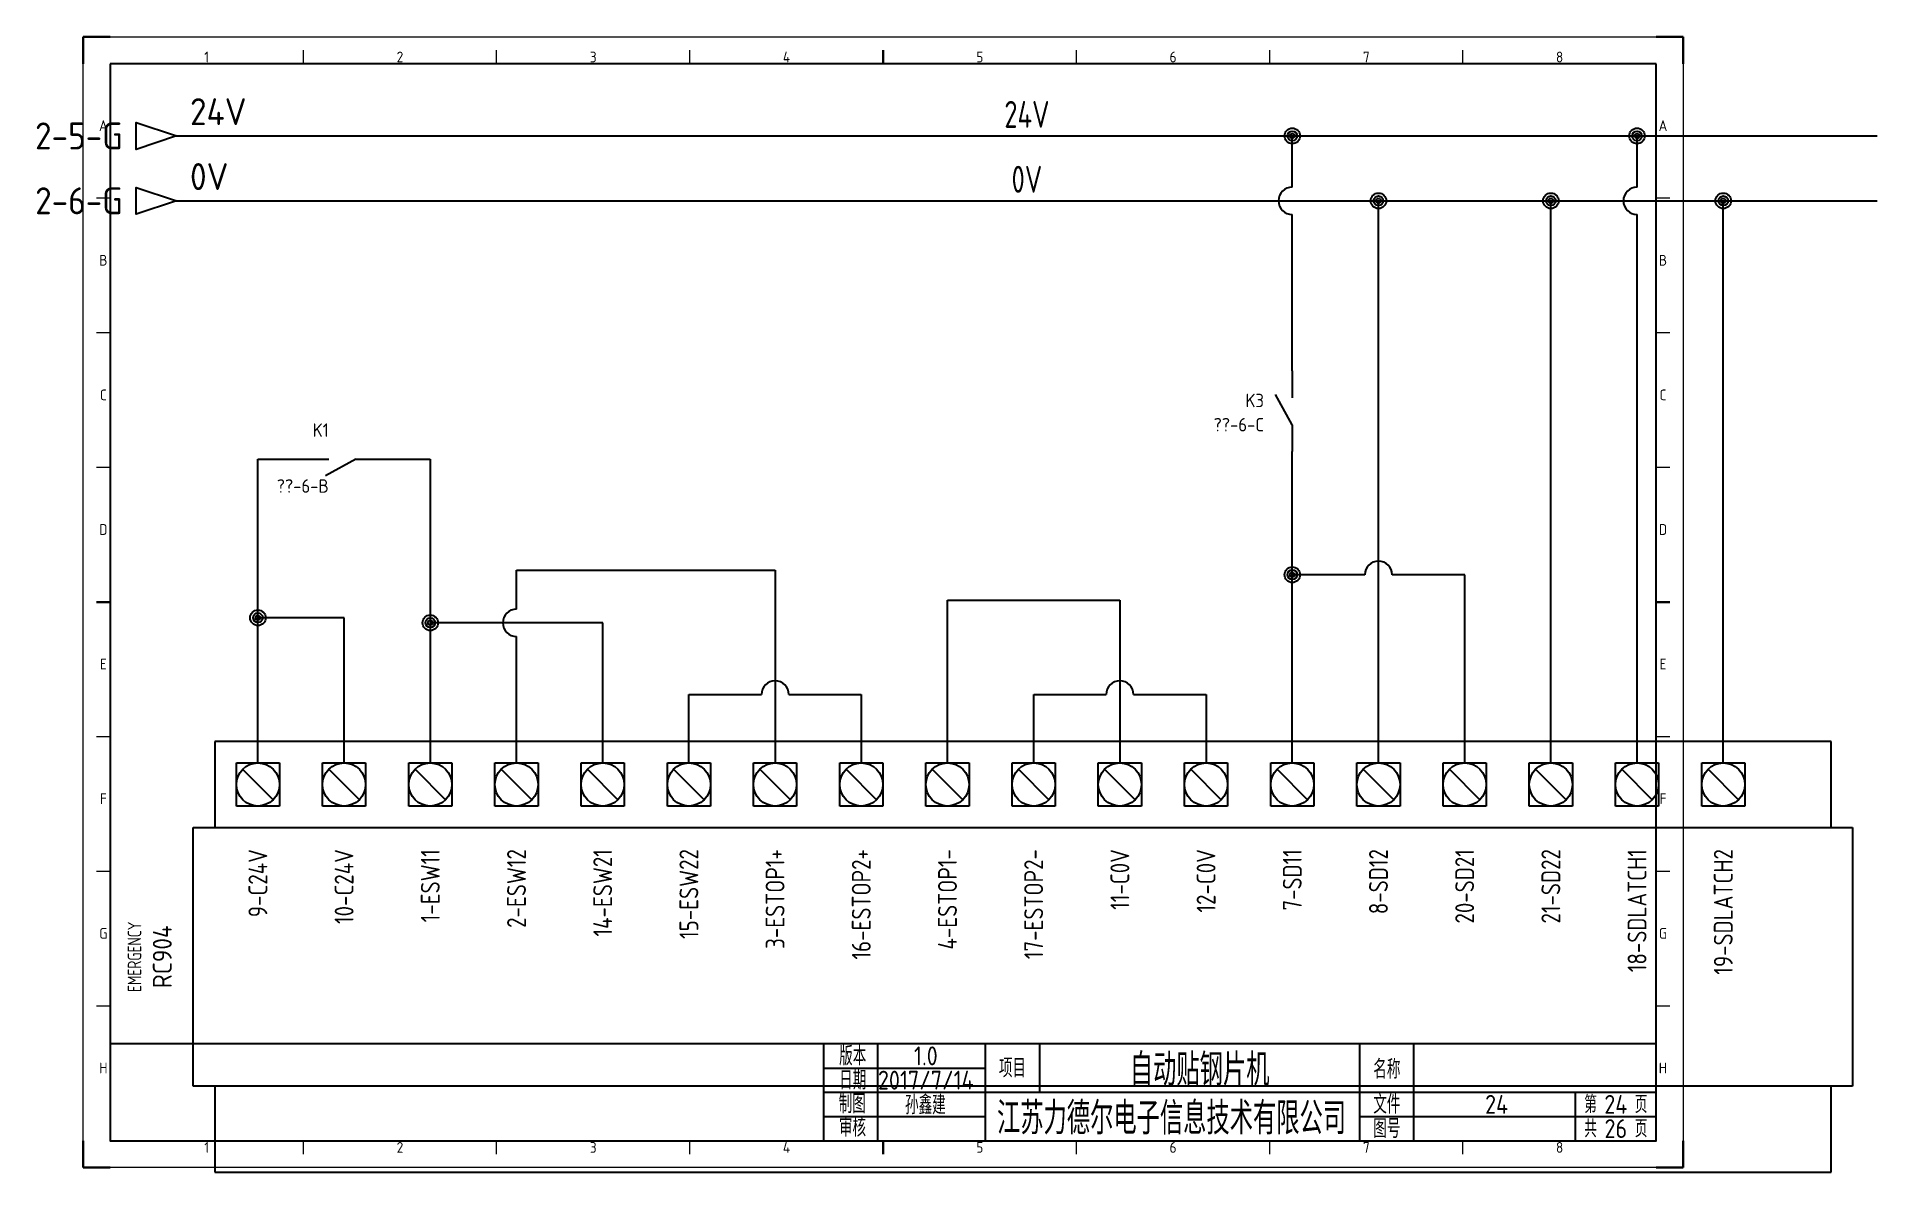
# Model space of a CAD drawing. Header units: millimetres. Extents: x 2021 to 2362, y 1387 to 1597.
import ezdxf
from ezdxf.enums import TextEntityAlignment as Align

# ---------------------------------------------------------------- set-up
doc = ezdxf.new("R2010")
doc.units = ezdxf.units.MM
for name, color, linetype in [('AE_BOR', 1, 'Continuous'), ('DESC', 150, 'Continuous'), ('SYMS', 7, 'Continuous'), ('TAGS', 150, 'Continuous'), ('TERMS', 123, 'Continuous'), ('WIRENO', 72, 'Continuous'), ('WIREREF_DEST', 52, 'Continuous'), ('WIRES', 7, 'Continuous'), ('XREF', 7, 'Continuous'), ('XREFCHILD', 134, 'Continuous'), ('图框_标题栏属性', 1, 'Continuous'), ('图框_标题栏文字', 6, 'Continuous')]:
    doc.layers.add(name, color=color, linetype=linetype)
doc.styles.add('ACGBTS', font='ISOCP.SHX')
doc.styles.get("Standard").update_dxf_attribs({"font": 'arial.ttf'})
doc.styles.add('WD_IEC', font='ISOCP2.shx', dxfattribs={"height": 4, "bigfont": 'gbcbig.shx'})
doc.styles.add('工程字', font='gbenor.shx', dxfattribs={"bigfont": 'gbcbig.shx'})

# ---------------------------------------------------------------- blocks, each defined once
blk = doc.blocks.new('Border')
for p, q in [((584, 410), (10, 410)), ((10, 410), (10, 10)), ((584, 10), (584, 410)), ((10, 10), (584, 10))]:
    blk.add_line(p, q)
at = {"layer": 'AE_BOR', "color": 1, "lineweight": 30}
for p, q in [((10, 420), (0, 420)), ((0, 420), (0, 410)), ((594, 420), (584, 420)), ((594, 410), (594, 420)), ((297, 410), (297, 415)), ((5, 210), (10, 210)), ((584, 210), (589, 210)), ((0, 0), (0, 10)), ((297, 5), (297, 10)), ((594, 0), (594, 10)), ((0, 0), (10, 0)), ((594, 0), (584, 0))]:
    blk.add_line(p, q, dxfattribs=at)
at = {"layer": 'AE_BOR', "color": 1, "lineweight": 15}
for p, q in [((0, 420), (594, 420)), ((0, 0), (0, 420)), ((594, 420), (594, 0)), ((81.75, 410), (81.75, 415)), ((153.5, 410), (153.5, 415)), ((225.25, 410), (225.25, 415)), ((368.75, 410), (368.75, 415)), ((440.5, 410), (440.5, 415)), ((512.25, 410), (512.25, 415)), ((10, 360), (5, 360)), ((589, 360), (584, 360)), ((10, 310), (5, 310)), ((589, 310), (584, 310)), ((10, 260), (5, 260)), ((589, 260), (584, 260)), ((10, 160), (5, 160)), ((589, 160), (584, 160)), ((10, 110), (5, 110)), ((589, 110), (584, 110)), ((10, 60), (5, 60)), ((589, 60), (584, 60)), ((81.75, 5), (81.75, 10)), ((153.5, 5), (153.5, 10)), ((225.25, 5), (225.25, 10)), ((368.75, 5), (368.75, 10)), ((440.5, 5), (440.5, 10)), ((512.25, 5), (512.25, 10)), ((594, 0), (0, 0))]:
    blk.add_line(p, q, dxfattribs=at)
at = {"layer": 'AE_BOR', "color": 1, "lineweight": 15, "style": 'ACGBTS'}
for s, p in [('1', (45.875, 412.5)), ('2', (117.625, 412.5)), ('3', (189.375, 412.5)), ('4', (261.125, 412.5)), ('5', (332.875, 412.5)), ('6', (404.625, 412.5)), ('7', (476.375, 412.5)), ('8', (548.125, 412.5)), ('A', (7.5, 387)), ('A', (586.5, 387)), ('B', (7.5, 337)), ('B', (586.5, 337)), ('C', (7.5, 287)), ('C', (586.5, 287)), ('D', (7.5, 237)), ('D', (586.5, 237)), ('E', (7.5, 187)), ('E', (586.5, 187)), ('F', (7.5, 137)), ('F', (586.5, 137)), ('G', (7.5, 87)), ('G', (586.5, 87)), ('H', (7.5, 37)), ('H', (586.5, 37)), ('1', (45.875, 7.5)), ('2', (117.625, 7.5)), ('3', (189.375, 7.5)), ('4', (261.125, 7.5)), ('5', (332.875, 7.5)), ('6', (404.625, 7.5)), ('7', (476.375, 7.5)), ('8', (548.125, 7.5))]:
    blk.add_text(s, height=4, dxfattribs=at).set_placement(p, align=Align.MIDDLE)
blk = doc.blocks.new('LdrDkA4')
for p, q in [((132.5, 0), (132.5, 18)), ((142.5, 0), (142.5, 18)), ((162.5, 0), (162.5, 18)), ((162.5, 0), (162.5, 18)), ((162.5, 0), (162.5, 18)), ((172.5, 18), (172.5, 13.5)), ((232, 0), (232, 18)), ((242, 0), (242, 18)), ((132.5, 13.5), (162.5, 13.5)), ((172.5, 13.5), (172.5, 9)), ((132.5, 9), (162.99, 9)), ((162.5, 9), (287, 9)), ((272, 0), (272, 9)), ((132.5, 4.5), (162.5, 4.5)), ((232, 4.5), (287, 4.5)), ((142.5, 2.09), (142.5, 2.09)), ((142.5, 2.09), (142.5, 2.09))]:
    blk.add_line(p, q)
blk.add_lwpolyline([(132.5, 18), (0, 18), (0, 0), (132.5, 0)], close=True)
blk.add_lwpolyline([(132.5, 0), (287, 0), (287, 18), (132.5, 18)])
at = {"flags": 9}
blk.add_attdef('WD_TB', (0, 0), '', height=2.5, dxfattribs=at)
at = {"layer": '图框_标题栏属性', "style": '工程字'}
for tag, height, p in [('版本', 3.5, (151.42, 15.75)), ('项目', 6, (202.25, 13.5)), ('名称', 3.5, (264.42, 13.27)), ('日期', 3.5, (151.42, 11.25)), ('制图', 3.5, (151.34, 6.85)), ('公司名称', 6, (197.03, 4.5)), ('文件', 3.5, (257.37, 6.75)), ('页数', 3.5, (279.5, 6.75)), ('审核', 3.5, (151.65, 2.36)), ('图号', 3.5, (257.37, 2.25)), ('总数', 3.5, (279.5, 2.25))]:
    blk.add_attdef(tag, text='', height=height, dxfattribs=at).set_placement(p, align=Align.MIDDLE)
at = {"layer": '图框_标题栏文字', "style": '工程字'}
for s, height, p in [('版本', 3.5, (137.85, 15.75)), ('项目', 3.5, (167.5, 13.5)), ('名称', 3.5, (237, 13.27)), ('日期', 3.5, (137.85, 11.25)), ('制图', 3.5, (137.75, 6.85)), ('文件', 3.5, (237, 6.75)), ('第    页', 3.25, (279.5, 6.75)), ('审核', 3.5, (137.81, 2.51)), ('图号', 3.5, (237, 2.25)), ('共    页', 3.25, (279.5, 2.25))]:
    blk.add_text(s, height=height, dxfattribs=at).set_placement(p, align=Align.MIDDLE_CENTER)
blk = doc.blocks.new('PLCRC90_EMG')
for p, q in [((151.84, 42.3), (-148.18, 42.3)), ((-148.18, 42.3), (-148.18, 26.3)), ((151.84, 26.3), (151.84, 42.3)), ((-144.18, 38.3), (-136.18, 38.3)), ((-144.18, 30.3), (-144.18, 38.3)), ((-136.18, 38.3), (-136.18, 30.3)), ((-128.18, 38.3), (-120.18, 38.3)), ((-128.18, 30.3), (-128.18, 38.3)), ((-120.18, 38.3), (-120.18, 30.3)), ((-112.18, 38.3), (-104.18, 38.3)), ((-112.18, 30.3), (-112.18, 38.3)), ((-104.18, 38.3), (-104.18, 30.3)), ((-96.18, 38.3), (-88.18, 38.3)), ((-96.18, 38.3), (-88.18, 38.3)), ((-96.18, 30.3), (-96.18, 38.3)), ((-96.18, 30.3), (-96.18, 38.3)), ((-88.18, 38.3), (-88.18, 30.3)), ((-88.18, 38.3), (-88.18, 30.3)), ((-80.18, 38.3), (-72.18, 38.3)), ((-80.18, 30.3), (-80.18, 38.3)), ((-72.18, 38.3), (-72.18, 30.3)), ((-64.18, 38.3), (-56.18, 38.3)), ((-64.18, 30.3), (-64.18, 38.3)), ((-56.18, 38.3), (-56.18, 30.3)), ((-48.18, 38.3), (-40.18, 38.3)), ((-48.18, 30.3), (-48.18, 38.3)), ((-40.18, 38.3), (-40.18, 30.3)), ((-32.18, 38.3), (-24.18, 38.3)), ((-32.18, 30.3), (-32.18, 38.3)), ((-24.18, 38.3), (-24.18, 30.3)), ((-16.18, 38.3), (-8.18, 38.3)), ((-16.18, 30.3), (-16.18, 38.3)), ((-8.18, 38.3), (-8.18, 30.3)), ((-0.18, 38.3), (7.82, 38.3)), ((-0.18, 30.3), (-0.18, 38.3)), ((7.82, 38.3), (7.82, 30.3)), ((15.82, 38.3), (23.82, 38.3)), ((15.82, 30.3), (15.82, 38.3)), ((23.82, 38.3), (23.82, 30.3)), ((31.82, 38.3), (39.82, 38.3)), ((31.82, 30.3), (31.82, 38.3)), ((39.82, 38.3), (39.82, 30.3)), ((47.82, 38.3), (55.82, 38.3)), ((47.82, 30.3), (47.82, 38.3)), ((55.82, 38.3), (55.82, 30.3)), ((63.82, 38.3), (71.82, 38.3)), ((63.82, 30.3), (63.82, 38.3)), ((71.82, 38.3), (71.82, 30.3)), ((79.82, 38.3), (87.82, 38.3)), ((79.82, 30.3), (79.82, 38.3)), ((87.82, 38.3), (87.82, 30.3)), ((95.82, 38.3), (103.82, 38.3)), ((95.82, 30.3), (95.82, 38.3)), ((103.82, 38.3), (103.82, 30.3)), ((111.82, 38.3), (119.82, 38.3)), ((111.82, 30.3), (111.82, 38.3)), ((119.82, 38.3), (119.82, 30.3)), ((127.82, 38.3), (135.82, 38.3)), ((127.82, 30.3), (127.82, 38.3)), ((135.82, 38.3), (135.82, 30.3)), ((-143.01, 37.13), (-137.35, 31.48)), ((-127.01, 37.13), (-121.35, 31.48)), ((-111.01, 37.13), (-105.35, 31.48)), ((-95.01, 37.13), (-89.35, 31.48)), ((-79.01, 37.13), (-73.35, 31.48)), ((-63.01, 37.13), (-57.35, 31.48)), ((-47.01, 37.13), (-41.35, 31.48)), ((-31.01, 37.13), (-25.35, 31.48)), ((-15.01, 37.13), (-9.35, 31.48)), ((0.99, 37.13), (6.65, 31.48)), ((16.99, 37.13), (22.65, 31.48)), ((32.99, 37.13), (38.65, 31.48)), ((48.99, 37.13), (54.65, 31.48)), ((64.99, 37.13), (70.65, 31.48)), ((80.99, 37.13), (86.65, 31.48)), ((96.99, 37.13), (102.65, 31.48)), ((112.99, 37.13), (118.65, 31.48)), ((128.99, 37.13), (134.65, 31.48)), ((-136.18, 30.3), (-144.18, 30.3)), ((-120.18, 30.3), (-128.18, 30.3)), ((-104.18, 30.3), (-112.18, 30.3)), ((-88.18, 30.3), (-96.18, 30.3)), ((-88.18, 30.3), (-96.18, 30.3)), ((-72.18, 30.3), (-80.18, 30.3)), ((-56.18, 30.3), (-64.18, 30.3)), ((-40.18, 30.3), (-48.18, 30.3)), ((-24.18, 30.3), (-32.18, 30.3)), ((-8.18, 30.3), (-16.18, 30.3)), ((7.82, 30.3), (-0.18, 30.3)), ((23.82, 30.3), (15.82, 30.3)), ((39.82, 30.3), (31.82, 30.3)), ((55.82, 30.3), (47.82, 30.3)), ((71.82, 30.3), (63.82, 30.3)), ((87.82, 30.3), (79.82, 30.3)), ((103.82, 30.3), (95.82, 30.3)), ((119.82, 30.3), (111.82, 30.3)), ((135.82, 30.3), (127.82, 30.3)), ((-152.18, 26.3), (155.84, 26.3)), ((-152.18, -21.7), (-152.18, 26.3)), ((155.84, 26.3), (155.84, -21.7)), ((155.84, -21.7), (-152.18, -21.7)), ((-148.18, -21.7), (-148.18, -37.7)), ((151.84, -37.7), (151.84, -21.7)), ((-148.18, -37.7), (151.84, -37.7))]:
    blk.add_line(p, q)
for centre in [(-140.18, 34.3), (-124.18, 34.3), (-108.18, 34.3), (-92.18, 34.3), (-76.18, 34.3), (-60.18, 34.3), (-44.18, 34.3), (-28.18, 34.3), (-12.18, 34.3), (3.82, 34.3), (19.82, 34.3), (35.82, 34.3), (51.82, 34.3), (67.82, 34.3), (83.82, 34.3), (99.82, 34.3), (115.82, 34.3), (131.82, 34.3)]:
    blk.add_circle(centre, 4)
at = {"style": 'WD_IEC', "width": 0.9}
for tag, p in [('TERM10', (5.82, 39.54)), ('TERM11', (21.82, 39.54)), ('TERM12', (37.82, 39.54)), ('TERM13', (53.82, 39.54)), ('TERM14', (69.82, 39.54)), ('TERM15', (85.82, 39.54)), ('TERM16', (101.82, 39.54)), ('TERM17', (117.82, 39.54)), ('TERM18', (133.82, 39.54)), ('TERM1', (-138.18, 39.54)), ('TERM2', (-122.18, 39.54)), ('TERM3', (-106.18, 39.54)), ('TERM4', (-90.18, 39.54)), ('TERM5', (-74.18, 39.54)), ('TERM6', (-58.18, 39.54)), ('TERM7', (-42.18, 39.54)), ('TERM8', (-26.18, 39.54)), ('TERM9', (-10.18, 39.54))]:
    blk.add_attdef(tag, text='', height=2.5, rotation=90, dxfattribs=at).set_placement(p, align=Align.TOP_LEFT)
at = {"style": 'WD_IEC', "flags": 1}
for tag, p in [('X2TERM1', (-140.18, 38.3)), ('X2TERM2', (-124.18, 38.3)), ('X2TERM3', (-108.18, 38.3)), ('X2TERM4', (-92.18, 38.3)), ('X2TERM5', (-76.18, 38.3)), ('X2TERM6', (-60.18, 38.3)), ('X2TERM7', (-44.18, 38.3)), ('X2TERM8', (-28.18, 38.3)), ('X2TERM9', (-12.18, 38.3)), ('X2TERM10', (3.82, 38.3)), ('X2TERM11', (19.82, 38.3)), ('X2TERM12', (35.82, 38.3)), ('X2TERM13', (51.82, 38.3)), ('X2TERM14', (67.82, 38.3)), ('X2TERM15', (83.82, 38.3)), ('X2TERM16', (99.82, 38.3)), ('X2TERM17', (115.82, 38.3)), ('X2TERM18', (131.82, 38.3))]:
    blk.add_attdef(tag, p, '', height=0.35, rotation=90, dxfattribs=at)
at = {"style": 'WD_IEC', "width": 0.9}
for tag, p in [('TERMDESC1', (-140.18, 22.3)), ('TERMDESC2', (-124.18, 22.3)), ('TERMDESC3', (-108.18, 22.3)), ('TERMDESC4', (-92.18, 22.3)), ('TERMDESC5', (-76.18, 22.3)), ('TERMDESC6', (-60.18, 22.3)), ('TERMDESC7', (-44.18, 22.3)), ('TERMDESC8', (-28.18, 22.3)), ('TERMDESC9', (-12.18, 22.3)), ('TERMDESC10', (3.82, 22.3)), ('TERMDESC11', (19.82, 22.3)), ('TERMDESC12', (35.82, 22.3)), ('TERMDESC13', (51.82, 22.3)), ('TERMDESC14', (67.82, 22.3)), ('TERMDESC15', (83.82, 22.3)), ('TERMDESC16', (99.82, 22.3)), ('TERMDESC17', (115.82, 22.3)), ('TERMDESC18', (131.82, 22.3))]:
    blk.add_attdef(tag, text='', height=3.5, rotation=90, dxfattribs=at).set_placement(p, align=Align.MIDDLE_RIGHT)
at = {"linetype": 'Continuous', "style": 'WD_IEC', "flags": 9}
for tag, p in [('ASSYCODE', (-179.18, 9.66)), ('FAMILY', (-178.39, 9.69))]:
    blk.add_attdef(tag, text='', height=0.32, rotation=90, dxfattribs=at).set_placement(p, align=Align.CENTER)
at = {"style": 'WD_IEC', "width": 0.8}
blk.add_attdef('WDTAGALT', (-190.18, -9.7), '', height=4, rotation=90, dxfattribs=at)
at = {"style": 'WD_IEC'}
for tag, p in [('LINE2', (-165.89, 2.3)), ('LINE1', (-170.89, 2.3)), ('TAG1', (-156.18, 2.3))]:
    blk.add_attdef(tag, text='', height=3.5, rotation=90, dxfattribs=at).set_placement(p, align=Align.CENTER)
for tag, width, p in [('INST', 0.8, (-186.34, 2.3)), ('LOC', 0.8, (-182.9, 2.3)), ('MFG', 0.8, (-178.89, 2.3)), ('CAT', 0.9, (-175.39, 2.3)), ('DESC', 0.8, (-161.84, 2.3))]:
    blk.add_attdef(tag, text='', height=2.5, rotation=90, dxfattribs=dict(at, width=width)).set_placement(p, align=Align.CENTER)
blk = doc.blocks.new('HA1D3')
blk.add_lwpolyline([(0, 0), (-3.75, -1.25), (-3.75, 1.25)], close=True)
at = {"style": 'WD_IEC'}
for tag, p, height, flags in [('WIRENO', (1.25, 1), 2.5, 8), ('X1TERM01', (0, 0), 0.32, 1)]:
    blk.add_attdef(tag, p, '', height=height, dxfattribs=dict(at, flags=flags))
at = {"style": 'WD_IEC', "flags": 1}
blk.add_attdef('SIGCODE', text='', height=1, dxfattribs=at).set_placement((-2.5, 1.8), align=Align.RIGHT)
at = {"style": 'WD_IEC'}
blk.add_attdef('XREF', text='', height=2.5, dxfattribs=at).set_placement((-5, 0), align=Align.MIDDLE_RIGHT)
blk.add_attdef('DESC1', text='', height=2.5, dxfattribs=at).set_placement((1.25, -1), align=Align.TOP_LEFT)
blk = doc.blocks.new('WD_WNH')
at = {"linetype": 'Continuous', "style": 'WD_IEC', "width": 0.8}
blk.add_attdef('WIRENO', text='', height=2.5, dxfattribs=at).set_placement((0, 0.75), align=Align.CENTER)
at = {"style": 'WD_IEC', "flags": 1}
for tag, p in [('W08USER', (0, 0.375)), ('W04USER', (0, 0.875)), ('W05USER', (0, 0.75)), ('W09USER', (0, 0.25)), ('W03USER', (0, 1)), ('W06USER', (0, 0.625)), ('W07USER', (0, 0.5)), ('W02USER', (0, 1.125)), ('W01USER', (0, 1.25)), ('W10USER', (0, 0.125))]:
    blk.add_attdef(tag, text='', height=0.08, dxfattribs=at).set_placement(p, align=Align.CENTER)
blk = doc.blocks.new('WDDOT')
for radius in [0.72, 0.449, 0.223]:
    blk.add_circle((0, 0), radius)
blk = doc.blocks.new('VCR21')
for p, q in [((0, 7.5), (0, 2.5)), ((0, -2.5), (-3.125, 3.125)), ((0, -2.5), (0, -7.5))]:
    blk.add_line(p, q)
at = {"style": 'WD_IEC'}
for tag, p in [('INST', (-5.25, 7.75)), ('LOC', (-5.25, 4.25)), ('TAG2', (-5.25, 0.75)), ('XREF', (-5.25, -3.75)), ('DESC1', (-5.25, -7.6)), ('DESC2', (-5.25, -11.1)), ('DESC3', (-5.25, -14.6))]:
    blk.add_attdef(tag, text='', height=2.5, dxfattribs=at).set_placement(p, align=Align.RIGHT)
blk.add_attdef('TERM01', text='', height=2, rotation=90, dxfattribs=at).set_placement((-1, 7.5), align=Align.RIGHT)
at = {"style": 'WD_IEC', "flags": 1}
for tag, p, height in [('X2TERM01', (0, 7.5), 0.32), ('X4LINK', (-2, 0), 0.32), ('X1LINK', (-0.5, 0), 0.32), ('CONTACT', (4, -3.5), 1), ('FAMILY', (4, -5), 1), ('COMMON', (5.25, -4.75), 1), ('X8TERM02', (0, -7.5), 0.32)]:
    blk.add_attdef(tag, p, '', height=height, dxfattribs=at)
at = {"style": 'WD_IEC'}
blk.add_attdef('TERM02', (-1, -7.5), '', height=2, rotation=90, dxfattribs=at)
blk = doc.blocks.new('HCR21')
for p, q in [((-7.5, 0), (-2.5, 0)), ((2.5, 0), (-3.12, -3.12)), ((2.5, 0), (7.5, 0))]:
    blk.add_line(p, q)
at = {"style": 'WD_IEC'}
for tag, p in [('INST', (-2.5, 11.12)), ('LOC', (-2.5, 7.62)), ('TAG2', (-2.5, 4.12)), ('DESC1', (-2.5, -10)), ('DESC2', (-2.5, -13.5)), ('DESC3', (-2.5, -17))]:
    blk.add_attdef(tag, text='', height=2.5, dxfattribs=at).set_placement(p, align=Align.RIGHT)
for tag, p, height, flags in [('X4TERM01', (-7.5, 0), 0.32, 1), ('TERM01', (-7.5, 1), 2, 8), ('X1TERM02', (7.5, 0), 0.32, 1), ('X2LINK', (0, -0.77), 0.32, 1), ('X8LINK', (0, -2.27), 0.32, 1), ('CONTACT', (6.5, -2.25), 1, 1), ('FAMILY', (6.5, -3.75), 1, 1), ('COMMON', (7.75, -3.5), 1, 1)]:
    blk.add_attdef(tag, p, '', height=height, dxfattribs=dict(at, flags=flags))
at = {"style": 'WD_IEC', "flags": 8}
for tag, height, p in [('TERM02', 2, (7.5, 1)), ('XREF', 2.5, (-2.5, -6.25))]:
    blk.add_attdef(tag, text='', height=height, dxfattribs=at).set_placement(p, align=Align.RIGHT)

msp = doc.modelspace()

# ---------------------------------------------------------------- linework, layer by layer
at = {"layer": 'WIRES'}
for p, q in [((2046.63, 1579.01), (2362.3, 1579.01)), ((2253.73, 1569.5), (2253.73, 1579.01)), ((2317.73, 1569.5), (2317.73, 1579.01)), ((2046.63, 1566.96), (2362.3, 1566.96)), ((2269.73, 1462.57), (2269.73, 1566.96)), ((2301.73, 1462.57), (2301.73, 1566.96)), ((2333.73, 1462.57), (2333.73, 1566.96)), ((2253.73, 1535.38), (2253.73, 1564.42)), ((2317.73, 1462.57), (2317.73, 1564.42)), ((2253.73, 1462.57), (2253.73, 1520.38)), ((2061.73, 1462.57), (2061.73, 1518.99)), ((2061.73, 1518.99), (2069.88, 1518.99)), ((2084.88, 1518.99), (2093.73, 1518.99)), ((2093.73, 1518.99), (2093.73, 1462.57)), ((2109.73, 1491.14), (2109.73, 1498.39)), ((2109.73, 1498.39), (2157.73, 1498.39)), ((2157.73, 1498.39), (2157.73, 1462.57)), ((2267.19, 1497.52), (2253.73, 1497.52)), ((2285.73, 1497.52), (2272.27, 1497.52)), ((2285.73, 1462.57), (2285.73, 1497.52)), ((2077.73, 1489.53), (2061.73, 1489.53)), ((2077.73, 1462.57), (2077.73, 1489.53)), ((2189.73, 1462.57), (2189.73, 1492.8)), ((2189.73, 1492.8), (2221.73, 1492.8)), ((2221.73, 1492.8), (2221.73, 1462.57)), ((2125.73, 1488.6), (2093.73, 1488.6)), ((2109.73, 1462.57), (2109.73, 1486.06)), ((2125.73, 1462.57), (2125.73, 1488.6)), ((2141.73, 1462.57), (2141.73, 1475.27)), ((2141.73, 1475.27), (2155.19, 1475.27)), ((2160.27, 1475.27), (2173.73, 1475.27)), ((2173.73, 1475.27), (2173.73, 1462.57)), ((2205.73, 1462.57), (2205.73, 1475.27)), ((2205.73, 1475.27), (2219.19, 1475.27)), ((2224.27, 1475.27), (2237.73, 1475.27)), ((2237.73, 1475.27), (2237.73, 1462.57))]:
    msp.add_line(p, q, dxfattribs=at)
for centre, start, end in [((2253.73, 1566.96), 90, 270), ((2317.73, 1566.96), 90, 270), ((2269.73, 1497.52), 0, 180), ((2109.73, 1488.6), 90, 270), ((2157.73, 1475.27), 0, 180), ((2221.73, 1475.27), 0, 180)]:
    msp.add_arc(centre, 2.54, start, end, dxfattribs=at)

# ---------------------------------------------------------------- block references
msp.add_blockref('LdrDkA4', (2034.29, 1392.42)).add_auto_attribs({'总数': '26', '页数': '24', '文件': '24', '公司名称': '江苏力德尔电子信息技术有限公司', '项目': '自动贴钢片机', '制图': '孙鑫建', '日期': '2017/7/14', '版本': '1.0'})
at = {"layer": 'AE_BOR', "xscale": 0.5, "yscale": 0.5, "zscale": 0.5}
msp.add_blockref('Border', (2029.29, 1387.42), dxfattribs=at)
at = {"layer": 'SYMS'}
ref = msp.add_blockref('HA1D3', (2046.63, 1579.01), dxfattribs=dict(at, xscale=2, yscale=2, zscale=2))
ref.add_attrib('XREF', '2-5-G', dxfattribs={"layer": 'XREF', "height": 5, "style": 'WD_IEC'}).set_placement((2036.63, 1579.01), align=Align.MIDDLE_RIGHT)
ref.add_attrib('WIRENO', '24V', (2049.13, 1581.01), dxfattribs={"layer": 'WIREREF_DEST', "height": 5, "style": 'WD_IEC', "flags": 8})
at = {"layer": 'SYMS', "xscale": 2, "yscale": 2, "zscale": 2}
for p in [(2253.73, 1579.01), (2317.73, 1579.01), (2269.73, 1566.96), (2301.73, 1566.96), (2333.73, 1566.96), (2253.73, 1497.52), (2061.73, 1489.53), (2093.73, 1488.6)]:
    msp.add_blockref('WDDOT', p, dxfattribs=at)
at = {"layer": 'SYMS'}
ref = msp.add_blockref('HA1D3', (2046.63, 1566.96), dxfattribs=dict(at, xscale=2, yscale=2, zscale=2))
ref.add_attrib('XREF', '2-6-G', dxfattribs={"layer": 'XREF', "height": 5, "style": 'WD_IEC'}).set_placement((2036.63, 1566.96), align=Align.MIDDLE_RIGHT)
ref.add_attrib('WIRENO', '0V', (2049.13, 1568.96), dxfattribs={"layer": 'WIREREF_DEST', "height": 5, "style": 'WD_IEC', "flags": 8})
ref = msp.add_blockref('VCR21', (2253.73, 1527.88), dxfattribs=at)
ref.add_attrib('XREF', '??-6-C', dxfattribs={"layer": 'XREFCHILD', "height": 2.5, "style": 'WD_IEC'}).set_placement((2248.48, 1524.13), align=Align.RIGHT)
ref.add_attrib('TAG2', 'K3', dxfattribs={"layer": 'TAGS', "height": 2.5, "style": 'WD_IEC'}).set_placement((2248.48, 1528.63), align=Align.RIGHT)
ref = msp.add_blockref('HCR21', (2077.38, 1518.99), dxfattribs=at)
ref.add_attrib('XREF', '??-6-B', dxfattribs={"layer": 'XREFCHILD', "height": 2.5, "style": 'WD_IEC', "flags": 8}).set_placement((2074.88, 1512.74), align=Align.RIGHT)
ref.add_attrib('TAG2', 'K1', dxfattribs={"layer": 'TAGS', "height": 2.5, "style": 'WD_IEC'}).set_placement((2074.88, 1523.12), align=Align.RIGHT)
ref = msp.add_blockref('PLCRC90_EMG', (2201.91, 1424.27), dxfattribs=at)
ref.add_attrib('TERMDESC6', '15-ESW22', dxfattribs={"layer": 'TERMS', "height": 3.5, "rotation": 90, "style": 'WD_IEC', "width": 0.9}).set_placement((2141.73, 1446.57), align=Align.MIDDLE_RIGHT)
ref.add_attrib('TERMDESC4', '2-ESW12', dxfattribs={"layer": 'TERMS', "height": 3.5, "rotation": 90, "style": 'WD_IEC', "width": 0.9}).set_placement((2109.73, 1446.57), align=Align.MIDDLE_RIGHT)
ref.add_attrib('DESC', 'EMERGENCY', dxfattribs={"layer": 'DESC', "height": 2.5, "rotation": 90, "style": 'WD_IEC', "width": 0.8}).set_placement((2040.07, 1426.57), align=Align.CENTER)
ref.add_attrib('TAG1', 'RC904', dxfattribs={"layer": 'TAGS', "height": 3.5, "rotation": 90, "style": 'WD_IEC'}).set_placement((2045.73, 1426.57), align=Align.CENTER)
ref.add_attrib('TERMDESC1', '9-C24V', dxfattribs={"layer": 'TERMS', "height": 3.5, "rotation": 90, "style": 'WD_IEC', "width": 0.9}).set_placement((2061.73, 1446.57), align=Align.MIDDLE_RIGHT)
ref.add_attrib('TERMDESC2', '10-C24V', dxfattribs={"layer": 'TERMS', "height": 3.5, "rotation": 90, "style": 'WD_IEC', "width": 0.9}).set_placement((2077.73, 1446.57), align=Align.MIDDLE_RIGHT)
ref.add_attrib('TERMDESC3', '1-ESW11', dxfattribs={"layer": 'TERMS', "height": 3.5, "rotation": 90, "style": 'WD_IEC', "width": 0.9}).set_placement((2093.73, 1446.57), align=Align.MIDDLE_RIGHT)
ref.add_attrib('TERMDESC5', '14-ESW21', dxfattribs={"layer": 'TERMS', "height": 3.5, "rotation": 90, "style": 'WD_IEC', "width": 0.9}).set_placement((2125.73, 1446.57), align=Align.MIDDLE_RIGHT)
ref.add_attrib('TERMDESC7', '3-ESTOP1+', dxfattribs={"layer": 'TERMS', "height": 3.5, "rotation": 90, "style": 'WD_IEC', "width": 0.9}).set_placement((2157.73, 1446.57), align=Align.MIDDLE_RIGHT)
ref.add_attrib('TERMDESC8', '16-ESTOP2+', dxfattribs={"layer": 'TERMS', "height": 3.5, "rotation": 90, "style": 'WD_IEC', "width": 0.9}).set_placement((2173.73, 1446.57), align=Align.MIDDLE_RIGHT)
ref.add_attrib('TERMDESC9', '4-ESTOP1-', dxfattribs={"layer": 'TERMS', "height": 3.5, "rotation": 90, "style": 'WD_IEC', "width": 0.9}).set_placement((2189.73, 1446.57), align=Align.MIDDLE_RIGHT)
ref.add_attrib('TERMDESC10', '17-ESTOP2-', dxfattribs={"layer": 'TERMS', "height": 3.5, "rotation": 90, "style": 'WD_IEC', "width": 0.9}).set_placement((2205.73, 1446.57), align=Align.MIDDLE_RIGHT)
ref.add_attrib('TERMDESC11', '11-C0V', dxfattribs={"layer": 'TERMS', "height": 3.5, "rotation": 90, "style": 'WD_IEC', "width": 0.9}).set_placement((2221.73, 1446.57), align=Align.MIDDLE_RIGHT)
ref.add_attrib('TERMDESC12', '12-C0V', dxfattribs={"layer": 'TERMS', "height": 3.5, "rotation": 90, "style": 'WD_IEC', "width": 0.9}).set_placement((2237.73, 1446.57), align=Align.MIDDLE_RIGHT)
ref.add_attrib('TERMDESC13', '7-SD11', dxfattribs={"layer": 'TERMS', "height": 3.5, "rotation": 90, "style": 'WD_IEC', "width": 0.9}).set_placement((2253.73, 1446.57), align=Align.MIDDLE_RIGHT)
ref.add_attrib('TERMDESC14', '8-SD12', dxfattribs={"layer": 'TERMS', "height": 3.5, "rotation": 90, "style": 'WD_IEC', "width": 0.9}).set_placement((2269.73, 1446.57), align=Align.MIDDLE_RIGHT)
ref.add_attrib('TERMDESC15', '20-SD21', dxfattribs={"layer": 'TERMS', "height": 3.5, "rotation": 90, "style": 'WD_IEC', "width": 0.9}).set_placement((2285.73, 1446.57), align=Align.MIDDLE_RIGHT)
ref.add_attrib('TERMDESC16', '21-SD22', dxfattribs={"layer": 'TERMS', "height": 3.5, "rotation": 90, "style": 'WD_IEC', "width": 0.9}).set_placement((2301.73, 1446.57), align=Align.MIDDLE_RIGHT)
ref.add_attrib('TERMDESC17', '18-SDLATCH1', dxfattribs={"layer": 'TERMS', "height": 3.5, "rotation": 90, "style": 'WD_IEC', "width": 0.9}).set_placement((2317.73, 1446.57), align=Align.MIDDLE_RIGHT)
ref.add_attrib('TERMDESC18', '19-SDLATCH2', dxfattribs={"layer": 'TERMS', "height": 3.5, "rotation": 90, "style": 'WD_IEC', "width": 0.9}).set_placement((2333.73, 1446.57), align=Align.MIDDLE_RIGHT)
at = {"layer": 'WIRENO'}
ref = msp.add_blockref('WD_WNH', (2204.47, 1579.01), dxfattribs=dict(at, xscale=2, yscale=2, zscale=2))
ref.add_attrib('WIRENO', '24V', dxfattribs={"linetype": 'Continuous', "height": 5, "style": 'WD_IEC', "width": 0.8}).set_placement((2204.47, 1580.51), align=Align.CENTER)
ref = msp.add_blockref('WD_WNH', (2204.47, 1566.96), dxfattribs=dict(at, xscale=2, yscale=2, zscale=2))
ref.add_attrib('WIRENO', '0V', dxfattribs={"linetype": 'Continuous', "height": 5, "style": 'WD_IEC', "width": 0.8}).set_placement((2204.47, 1568.46), align=Align.CENTER)

doc.saveas('drawing.dxf')
